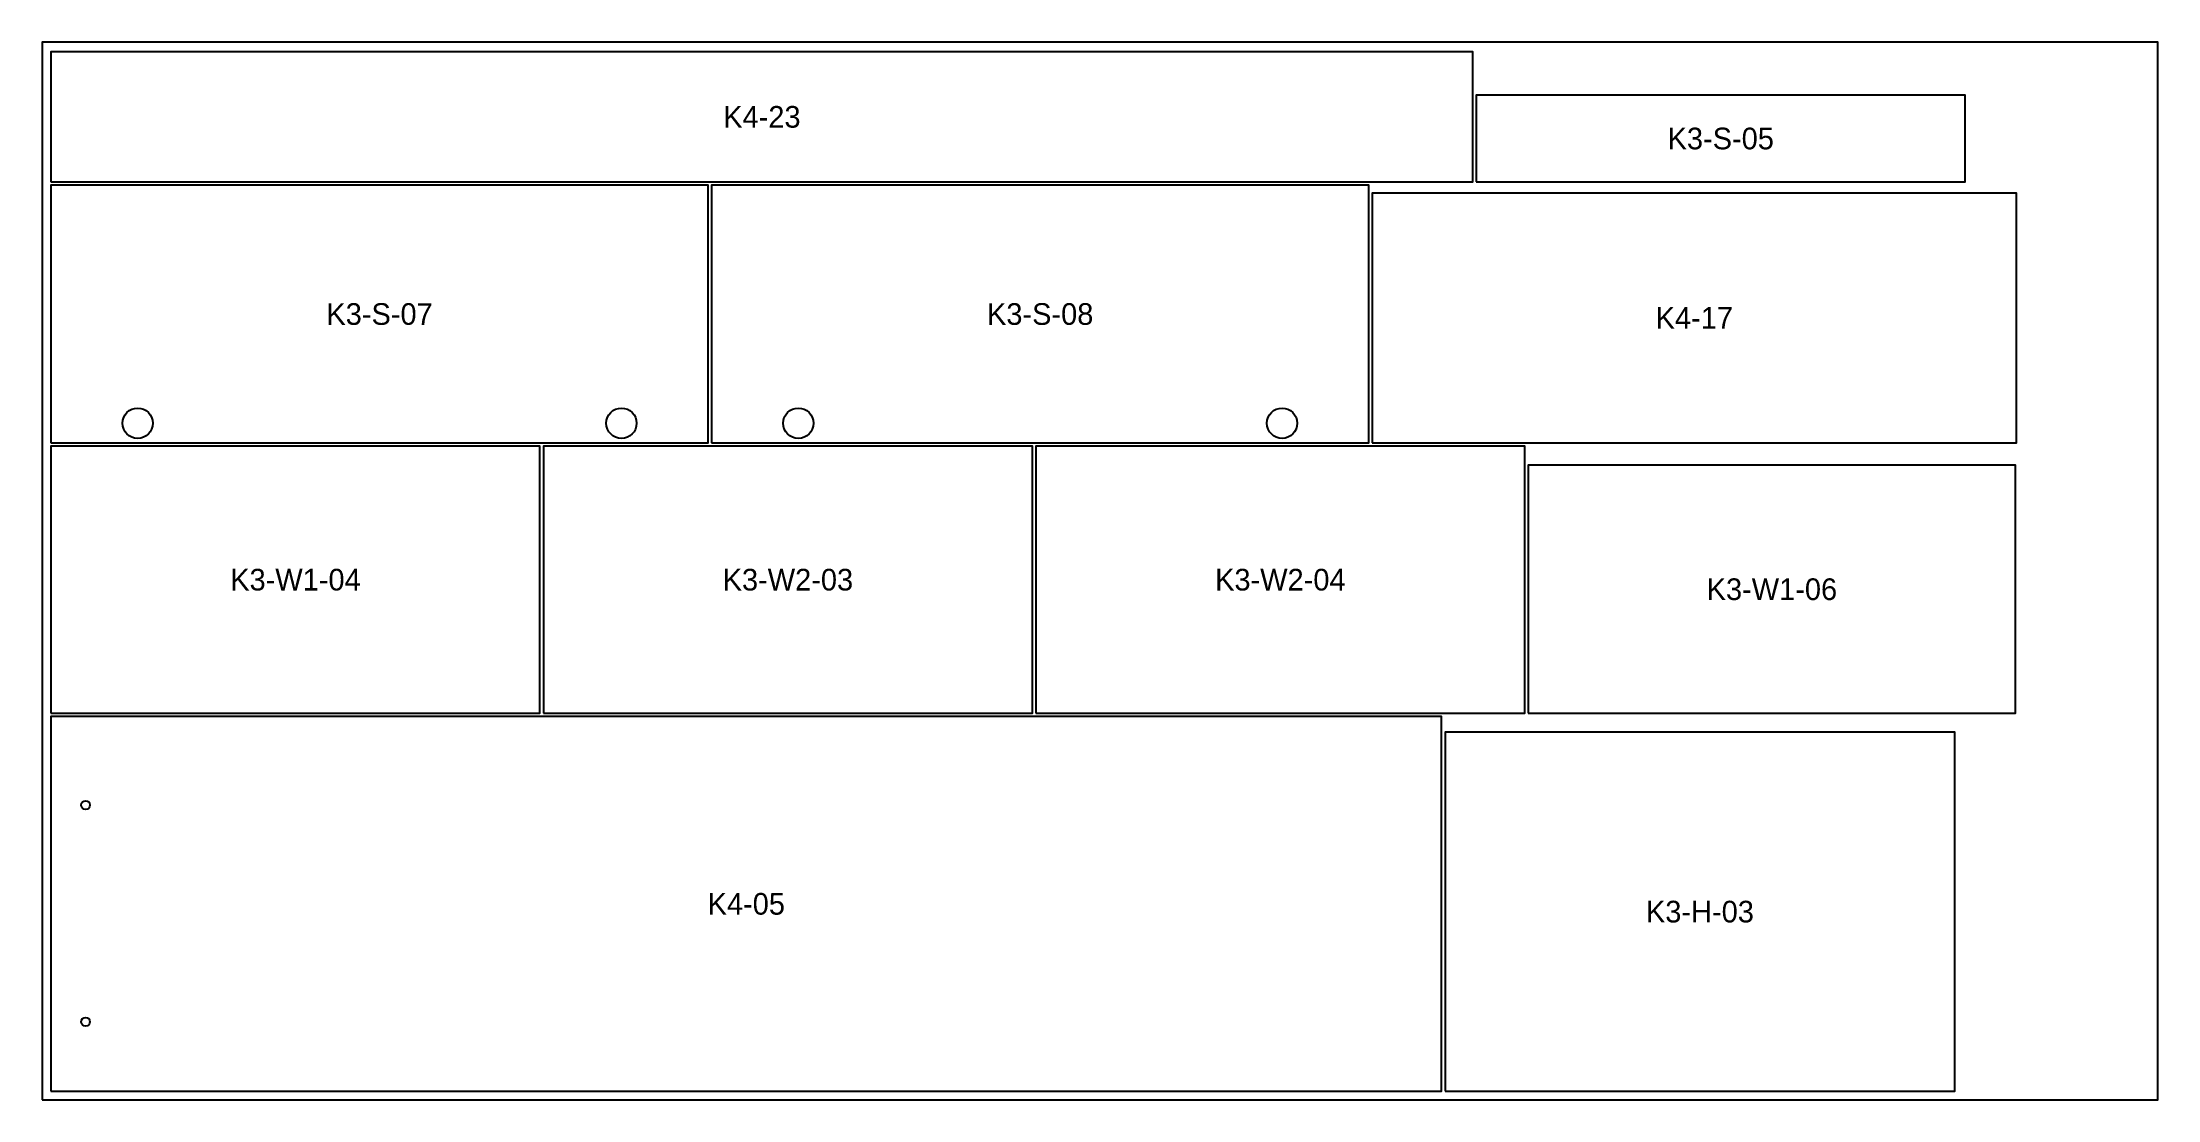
# Model space of a CAD drawing. Header units: millimetres. Extents: x 0 to 2440, y 0 to 1220.
import ezdxf
from ezdxf.enums import TextEntityAlignment as Align

# ---------------------------------------------------------------- set-up
doc = ezdxf.new("R2010")
doc.units = ezdxf.units.MM

msp = doc.modelspace()

# ---------------------------------------------------------------- linework, layer by layer
at = {"layer": 'CUT'}
for points in [[(10, 1059), (1650, 1059), (1650, 1209), (10, 1209)], [(1654, 1059), (2218, 1059), (2218, 1159), (1654, 1159)], [(10, 758), (768, 758), (768, 1055), (10, 1055)], [(772, 758), (1530, 758), (1530, 1055), (772, 1055)], [(1534, 758), (2277, 758), (2277, 1046), (1534, 1046)], [(10, 446), (574, 446), (574, 754), (10, 754)], [(578, 446), (1142, 446), (1142, 754), (578, 754)], [(1146, 446), (1710, 446), (1710, 754), (1146, 754)], [(1714, 446), (2276, 446), (2276, 732), (1714, 732)], [(10, 10), (1614, 10), (1614, 442), (10, 442)], [(1618, 10), (2206, 10), (2206, 424), (1618, 424)]]:
    msp.add_lwpolyline(points, close=True, dxfattribs=at)
at = {"layer": 'DRILL_D10_Z18'}
for centre in [(50, 340), (50, 90)]:
    msp.add_circle(centre, 5, dxfattribs=at)
at = {"layer": 'DRILL_D35_Z13'}
for centre in [(110, 780.5), (668, 780.5), (872, 780.5), (1430, 780.5)]:
    msp.add_circle(centre, 17.5, dxfattribs=at)
at = {"layer": 'SHEET'}
msp.add_lwpolyline([(0, 0), (2440, 0), (2440, 1220), (0, 1220)], close=True, dxfattribs=at)

# ---------------------------------------------------------------- texts
at = {"layer": 'LABEL'}
for s, p in [('K4-23', (830, 1134)), ('K3-S-05', (1936, 1109)), ('K3-S-07', (389, 906.5)), ('K3-S-08', (1151, 906.5)), ('K4-17', (1905.5, 902)), ('K3-W1-04', (292, 600)), ('K3-W2-03', (860, 600)), ('K3-W2-04', (1428, 600)), ('K3-W1-06', (1995, 589)), ('K4-05', (812, 226)), ('K3-H-03', (1912, 217))]:
    msp.add_text(s, height=25, dxfattribs=at).set_placement(p, align=Align.MIDDLE_CENTER)

doc.saveas('drawing.dxf')
